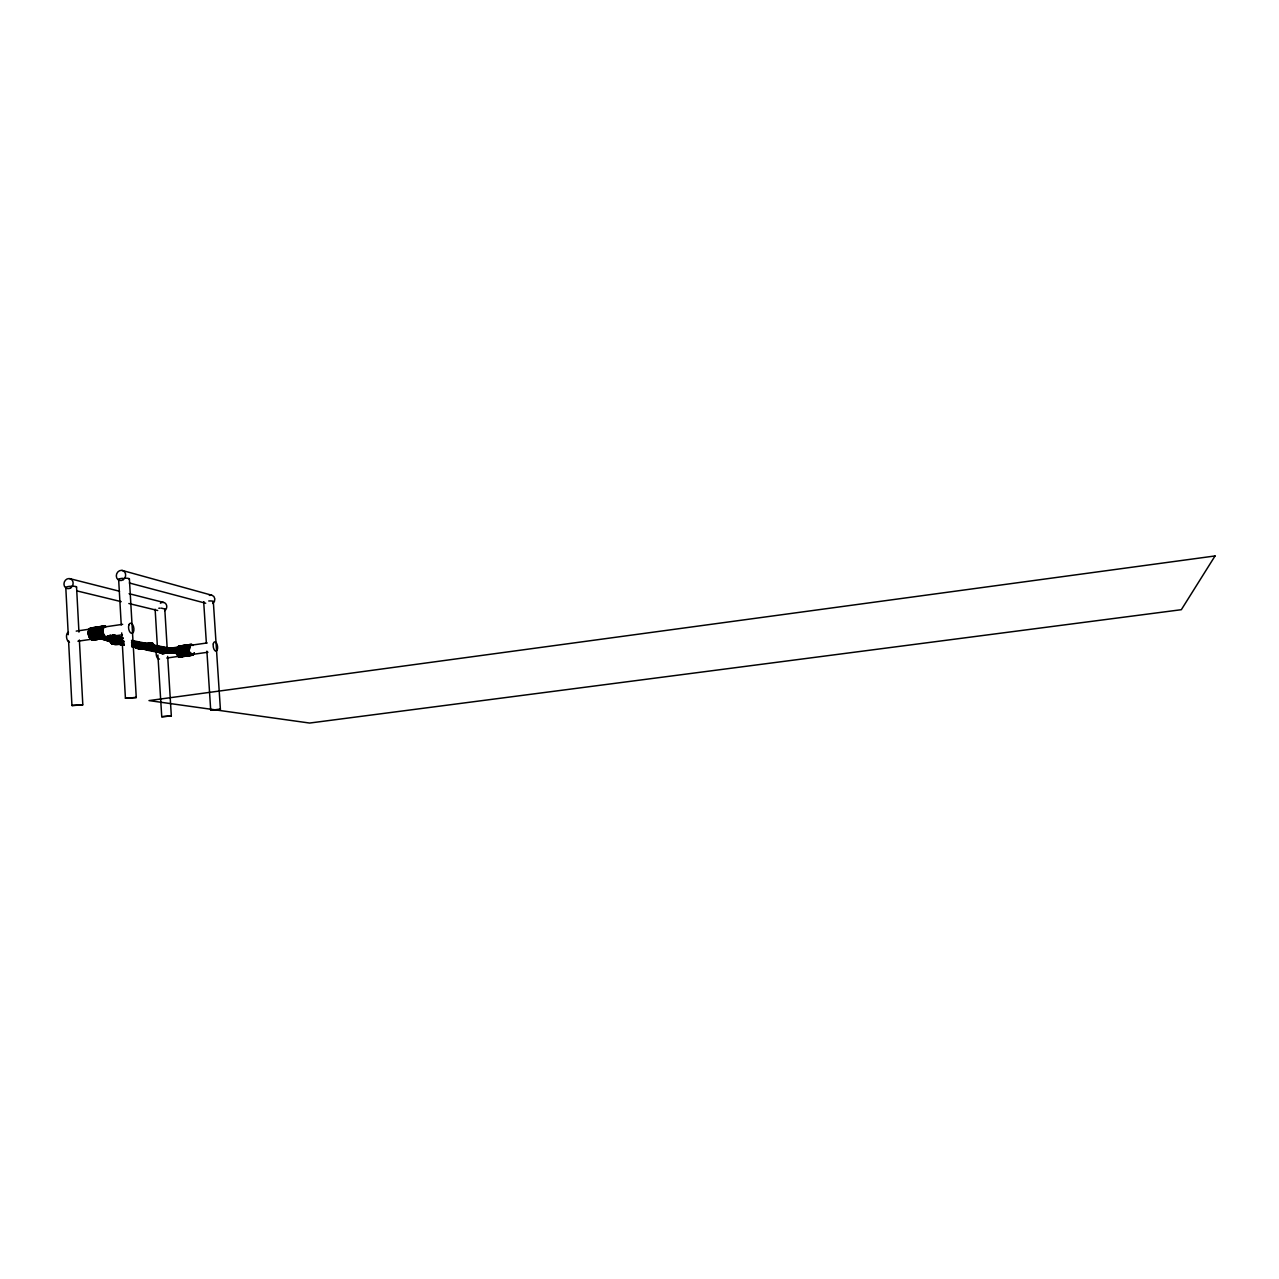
<?xml version="1.0" encoding="UTF-8"?>
<svg xmlns="http://www.w3.org/2000/svg" width="1279" height="1279" viewBox="0 0 1279 1279"><rect width="100%" height="100%" fill="white"/><g stroke="black" fill="none" stroke-linecap="round" stroke-linejoin="round"><path stroke-width="1.5" d="M143.568 645.016L143.296 647.654L143.808 646.119L147.9 647.158L131.705 643.881M131.561 642.01L151.13 646.375L151.546 644.84L150.954 646.566L145.886 645.847M119.139 642.809L119.81 643.465M151.785 643.273L154.199 645.543L172.921 649.412L174.248 651.075L151.865 646.742L150.107 647.478M142.896 644.744L141.777 646.503L143.408 647.478L143.84 645.959L142.289 647.27L143.232 647.67L139.763 647.941M171.61 650.02L171.482 651.571L171.61 650.02L157.941 648.037L172.265 651.459L172.345 648.277L168.141 648.597M170.699 648.021C175.351 646.902 172.729 654.081 169.867 650.419L170.427 652.146M161.778 652.226L166.702 651.379L165.407 650.371L166.718 652.082L167.117 650.595L165.71 651.858L166.606 652.258L168.109 650.531L167.085 653.073L165.822 652.626M172.345 648.277L172.265 651.459L172.937 649.892M174.232 651.123L172.153 650.979L172.313 647.782L174.344 648.069L175.079 651.938L176.358 650.212L175.367 651.427L176.39 650.419L189.34 651.315L179.188 651.778M170.555 648.805L172.569 647.973L170.81 648.997M141.282 646.534L141.713 648.661L151.21 649.54L163.936 652.642L164.08 651.091L163.936 652.642L165.279 651.027L166.702 651.379L159.635 652.578L158.516 651.459L160.93 653.121L161.937 651.491L162.497 652.898L162.609 651.299M147.565 644.296L149.435 643.529M169.18 650.515L170.699 651.459L170.922 650.116M171.338 650.164L171.066 651.682L168.045 650.835L169.899 651.571L170.139 650.228M169.196 651.954L167.229 651.682L166.606 650.26M170.89 651.475L169.116 652.786L166.046 650.387L167.165 651.507L167.805 650.627M169.899 650.26L168.892 652.706L170.155 651.571M168.157 650.899L170.027 651.842L170.539 650.276M162.369 651.331L162.753 652.866L164.192 651.219M151.434 649.268L163.36 651.347L162.753 652.866L158.916 652.178L162.369 652.642L160.594 651.73M163.392 651.187L161.969 653.697L164.224 652.418M160.435 652.642L159.891 651.762M160.131 652.498L158.516 651.459L161.666 653.025M151.561 644.856L151.098 645.767L145.39 645.879L145.198 647.446L142.672 645.575M147.469 646.838L147.725 645.447M120.834 642.682L121.249 641.019C123.535 645.192 111.321 645.367 115.446 643.849L123.631 645.048M121.697 642.554L122.129 640.891L123.136 642.506L122.624 640.747L123.216 642.33M121.969 642.522L122.272 640.923M122.784 642.394L123.088 640.795M113.559 643.721L113.991 642.058L113.591 643.881L113.096 642.106M114.439 643.593L114.614 641.978M117.94 643.097L117.636 641.578M112.44 642.234L112.712 643.833L113.096 642.234M112.744 642.25L111.976 643.897L110.346 641.642L117.284 640.635L118.739 642.586L109.85 638.269M113.735 642.09L113 643.689M142.449 647.078L141.681 645.08M131.513 642.841L149.195 646.295C155.031 642.985 133 643.065 131.785 641.323M165.806 651.698L165.407 650.371M170.986 649.172C177.989 647.957 170.475 647.606 174.232 650.419C170.778 648.149 159.907 647.446 154.231 645.703L152.745 644.216M118.02 641.035L119.523 643.001L117.62 640.587L122.704 640.331M190.299 644.44L187.949 645.927C186.334 652.066 188.013 650.643 189.02 645.767L190.139 646.087L189.276 650.164L182.753 651.091L184.656 646.391L183.776 650.26M188.109 649.428L189.74 645.671M182.721 650.659L183.936 646.487M184.016 650.228L184.895 646.359A5.564 2.654 81.8 0 0 183.489 645.399L181.394 647.078M184.592 650.148L185.487 646.279A4.668 2.222 81.8 0 0 184.895 646.119M179.444 650.851L184.831 650.116L186.494 646.135L186.286 649.908L187.198 646.263L189.484 644.552A5.58 2.638 81.8 0 1 190.891 645.447M123.807 642.378L112.184 644.04L110.346 641.642M180.211 650.547L181.122 646.886A5.564 2.67 81.8 0 0 179.636 645.959L176.822 647.989L177.845 647.35M180.227 650.771L181.954 646.774L181.058 650.643M181.298 650.611L182.977 646.63L182.401 650.707M180.915 650.371L182.002 650.212L182.913 646.63M182.257 650.419L183.169 646.774M182.242 651.123L183.345 647.478L186.206 645.016A5.564 2.638 81.8 0 1 187.613 645.911M178.373 646.614L179.396 645.991A5.564 2.67 81.8 0 1 180.131 646.247M186.206 645.016L185.167 645.639A5.1 2.414 81.8 0 1 185.823 645.879M173.352 651.315L173.432 648.133M162.993 652.274L163.84 652.434L161.634 651.587L164.975 652.498L165.391 650.963L174.232 650.308L169.308 651.155M151.865 649.38L151.146 649.013L164.016 652.13L165.806 652.37L166.238 650.835L167.645 651.603M166.718 652.082L167.133 650.611L174.232 650.308M173.177 648.165L173.097 651.347L172.921 649.412L174.408 648.629L173.48 647.686L174.392 648.549L172.921 649.268L161.346 649.284M108.028 637.582L119.267 641.994M112.584 635.615L117.364 637.885M110.074 634.928L122.736 638.972M134.119 643.785C139.155 641.946 143.903 643.401 149.771 644.696L149.163 643.833L150.267 642.921L151.29 643.913L149.707 644.568L149.483 645.463L151.098 645.655L150.171 645.975M153.512 648.277L153.256 649.124L170.027 651.842M152.92 644.92L172.633 648.677C175.079 646.311 170.587 649.077 173.544 649.844L168.332 650.164L172.969 649.38C175.847 646.806 153.384 649.045 150.362 646.95L148.716 647.046L169.835 651.299L168.396 650.627M193.976 653.921L194.312 652.818M150.522 645.16L152.009 647.43L153.864 646.646L152.537 643.161M186.446 656.159L184.4 655.679L182.401 652.594C178.564 648.005 188.988 661.819 182.178 652.786L176.006 653.201L178.389 656.687L180.531 656.655M182.481 651.091L186.734 650.739M188.7 650.643L191.115 654.864L188.668 650.228L176.454 649.684M176.454 652.162L177.509 651.539M179.875 651.714L180.627 653.009M138.244 648.437L134.95 646.678L143.376 646.758L140.019 647.334M89.754 636.079A6.123 3.229 81 0 1 89.594 630.067A6.123 3.229 81 0 1 92.408 627.909L91.241 628.597A5.596 2.958 81 0 0 89.13 629.572M98.643 627.509L99.81 626.822M118.563 643.097L117.284 640.635M100.913 638.861L94.598 639.052L92.616 635.583A5.883 3.086 81 0 1 92.44 629.812A5.883 3.086 81 0 1 95.142 627.749L94.406 627.861A5.883 3.086 81 0 0 91.704 629.923A5.883 3.086 81 0 0 91.864 635.695L93.031 638.333M176.374 650.483L175.255 651.762L174.376 649.876M174.631 649.7L174.088 651.203L159.939 648.293M171.482 651.571L172.025 650.068M172.505 651.427L173.049 649.924M168.956 651.906L167.197 650.739L165.806 652.37L166.35 650.867L171.066 651.714L169.052 651.411M163.936 652.642L164.495 651.139M165.359 650.34L164.975 652.498L165.519 650.979M166.526 652.082L169.244 651.603L168.204 652.898L168.204 651.986M144.767 646.135L143.456 648.421L142.337 646.375L141.617 647.893L133 645.943M172.441 648.549L170.571 649.029L173.832 648.469L173.033 649.316L154.247 645.655C152.169 649.172 146.685 648.581 143.856 646.87L142.96 646.327L142.481 647.766L138.883 647.094M151.881 646.966L149.339 647.11L153.976 646.503L160.914 647.973L154.183 645.831L145.726 646.982L147.74 648.037M177.381 651.922L188.429 651.139M172.681 649.924C172.713 652.594 169.819 650.02 173.257 651.107L172.121 650.755L173.304 650.739M151.13 646.375L151.673 644.968M163.104 651.379L165.471 652.21L165.982 650.883L160.562 651.059M165.806 652.37L166.238 650.835L166.83 652.642M143.408 647.478L143.967 646.071L144.303 647.829L141.617 648.197L141.154 646.503M145.63 647.43L145.278 648.277L146.27 647.59M142.129 647.606L142.017 645.703L138.947 645.192M171.562 648.389L169.1 649.252L170.011 648.341L171.914 649.396M148.46 647.462C155.766 648.997 178.452 651.363 162.193 653.777L163.248 652.546M169.18 648.885L168.972 648.261M143.84 643.976L150.139 642.905L151.274 643.833L149.771 644.696L131.833 641.115L137.301 642.362L132.281 643.081M146.477 644.216L148.38 643.689L146.765 643.625M166.558 650.276L166.686 651.491L165.359 650.483M143.84 645.959L143.376 646.87L138.468 645.112M193.513 654.736L194.136 653.521M194.152 653.761L192.905 655.216M190.283 655.184L190.747 654.368M190.955 655.088L191.338 654.113M191.722 654.992L192.346 653.969M191.962 654.944L192.442 654.129M182.833 652.226C186.238 652.066 190.459 651.139 192.537 654.816L193.177 653.857M192.777 654.832L193.976 653.201M190.667 654.208L188.668 655.823M183.441 655.759L185.647 655.088M182.369 655.551L181.282 656.862L178.389 656.687M178.932 653.025L180.931 656.111L182.865 655.312M182.465 656.287L183.105 655.264M183.473 656.143L183.872 655.168M184.64 655.232L184.768 656.063M180.931 656.511L181.41 655.679M174.456 652.945L173.608 653.041L178.964 652.482L181.618 656.239L182.034 655.424M181.65 656.399L182.273 655.392M122.88 645.383L117.044 643.385L121.105 642.713M168.109 649.988L173.784 648.357M184.943 655.967L186.19 656.015M175.191 651.858L176.326 650.531M175.367 651.011L176.31 649.764M107.468 635.839L105.454 638.381L106.653 638.301M108.091 635.743L106.077 638.285L103.199 637.502L101.153 634.352A5.883 3.054 81 0 1 100.977 628.581A6.139 3.197 81 0 1 103.631 626.262L104.27 626.182M102.944 637.534L102.096 637.661L106.349 638.253L108.347 635.711M166.126 651.011L167.341 653.041L169.244 651.603L167.565 652.546C166.334 647.893 168.204 655.072 169.436 651.187M175.367 651.427L176.358 650.212M175.015 651.155L168.54 652.402L169.42 651.203M174.312 648.373L175.207 648.325L168.94 649.077M171.114 651.203L169.659 652.082M171.706 651.123L170.683 652.338L171.946 651.091M165.822 651.954L165.471 653.089M168.316 652.738L169.34 651.523L168.54 652.402M174.04 649.892L175.015 651.954C181.89 646.63 191.866 653.873 174.344 650.883M82.655 704.953L71.944 705.512L82.815 704.777L79.362 639.98M169.244 651.666L168.252 652.85L169.116 651.714M171.434 650.26L172.409 652.322L173.448 651.107M175.015 651.954L176.214 650.643L174.472 650.963M169.404 652.13L171.146 651.427M171.978 651.315L170.091 652.658M170.171 652.178L172.761 651.203M167.341 653.041L168.812 651.459M162.785 651.491L164 653.521L165.838 652.178L179.668 652.194M166.51 653.153L167.549 651.938L175.623 652.274M164.815 652.338L163.76 653.553L162.481 653.105M172.969 649.38L168.268 648.853M151.162 647.318L152.84 645.959M164.575 608.932L161.298 608.117M146.717 647.494L146.238 645.767L145.198 647.446L142.608 645.607L148.556 645.255C142.017 645.064 141.09 647.526 146.461 645.16M151.098 645.767L149.707 644.728L150.682 643.753L149.771 644.696L131.785 641.019M134.919 646.806C137.716 649.604 133.751 645.719 136.022 647.222L134.903 646.71L137.492 648.549M139.027 645.208L142.033 645.799L142.96 644.856L142.624 646.263L137.684 646.982L138.276 648.693L140.035 649.124M135.478 646.694L134.903 646.71M175.431 650.723L173.592 651.539M149.771 644.696L150.682 643.753L149.707 644.728L144.495 643.641M167.661 651.427L166.094 650.34L166.973 651.539C169.915 651.507 165.95 654.416 166.494 651.011M142.129 645.751L142.96 644.856M172.569 647.973L170.315 649.156M168.061 649.396L170.874 648.485L168.045 649.172M170.794 648.773L172.313 647.782L173.097 651.347L172.297 648.037L173.352 648.293M171.386 648.693L174.36 648.117M148.412 644.168L149.387 643.241M125.422 698.222L136.261 697.487L125.422 698.222L121.697 632.897M148.524 643.145L147.293 644.104L148.364 643.769M148.156 643.976L149.387 643.017M144.975 644.424L145.95 643.513M145.774 644.312L147.677 643.785M103.711 638.061C111.369 638.093 103.951 638.685 103.343 633.952A5.612 2.91 81 0 1 103.183 628.453A5.612 2.91 81 0 1 105.709 626.486L105.581 626.166A5.963 3.086 81 0 0 102.896 628.245A5.963 3.086 81 0 0 103.055 634.096L105.086 637.374M115.222 636.99L122.384 639.532M149.403 645.559L148.524 645.719M151.194 649.3L153.224 649.188L148.028 647.957M192.953 645.527A5.1 2.398 81.8 0 0 191.658 644.728L187.965 646.151L189.74 644.744M191.514 644.424L189.995 645.799L189.228 649.748L181.154 650.1M190.139 646.087L191.658 644.728M188.748 645.032A5.58 2.638 81.8 0 0 188.029 644.76L185.743 646.455M188.029 644.76L187.198 646.263M183.313 647.062L185.471 645.128A5.564 2.654 81.8 0 1 186.19 645.383L186.462 645.208M187.741 645.176A5.58 2.638 81.8 0 0 187.022 644.904L183.664 647.446L190.171 646.519M182.657 646.614A5.564 2.654 81.8 0 0 181.234 645.719L179.7 647.318L182.673 645.511A5.564 2.654 81.8 0 1 184.096 646.407M185.871 646.151A5.564 2.654 81.8 0 0 184.464 645.271L181.97 646.998L184.847 645.687A5.1 2.414 81.8 0 1 186.142 646.503M176.902 647.654L178.676 646.087A5.564 2.67 81.8 0 1 179.396 646.359L179.668 646.167M181.65 646.758A5.564 2.654 81.8 0 0 180.227 645.863L178.117 647.542M181.234 645.719L178.932 647.43M171.722 648.085L170.571 649.029L172.825 648.789M191.131 655.472L192.474 654.672M191.946 655.36L193.705 654.256M169.899 651.443L168.876 652.658M187.837 655.935L188.684 655.408M189.676 655.679L190.875 654.896M190.347 655.583L191.658 654.784M152.137 646.694L151.53 645.016L150.954 646.566L134.855 643.113L148.94 646.327L132.313 643.801L137.7 644.568L133.735 644.088M185.135 656.319L186.75 655.775M185.983 655.791L183.792 655.983M186.095 656.175L187.437 655.44M187.118 656.031L188.205 655.679M149.883 646.391L132.456 643.465L145.902 646.087M181.858 656.782L183.217 656.063L180.195 651.666M182.098 656.735L184.24 655.855M182.881 656.639L184.08 655.855M184.32 656.431L185.919 655.631L183.936 652.546M147.309 644.328L148.524 643.369M161.746 716.736L171.322 715.92L161.746 716.736L157.893 654.96M159.763 651.858L161.266 652.53L139.507 647.925L147.005 650.132L149.515 649.716M164.495 651.251L166.254 653.201L165.279 651.139L150.298 649.124L151.737 649.62M160.115 648.469L154.104 648.197L169.196 650.739M158.836 648.453L158.052 648.565L172.409 650.947M152.473 645.048L153.272 646.455L161.154 647.19M210.699 710.069L220.404 709.381L210.699 710.069L206.894 651.155M114.854 642.985L113.367 643.241L115.43 644.328M151.769 647.238L152.713 646.614M148.604 647.686L149.547 647.062M144.063 648.325L145.278 647.67M140.658 648.821L141.857 648.165M142.401 648.565L144.175 647.829L152.825 649.476M139.795 648.933L140.754 648.325M140.05 648.901L141.01 648.293L140.13 648.437M152.761 647.318L153.736 646.71M164.208 651.459L165.599 651.906L146.046 647.798L139.043 649.268L138.548 648.005M147.709 647.558L146.733 648.181L145.726 646.982M144.063 648.565L146.046 647.798M139.795 649.172L141.617 648.437M118.675 643.625L123.328 642.969M119.555 643.497C122.992 643.257 115.877 638.109 120.274 642.65M116.069 644.008L117.332 643.337L116.037 641.53L104.91 638.301M117.14 643.849L124.175 643.865M122.049 643.209L123.056 642.586M102.224 638.94L101.185 638.908L111.769 641.946L114.231 644.424L115.19 643.705M118.675 643.865L119.714 643.241L117.86 643.976M121.681 642.937L118.132 643.225M115.174 644.36L118.164 643.465L123.583 644.584M118.164 643.465L115.494 643.609L114.998 641.834L114.694 643.561L114.263 641.994M153.112 649.252L152.297 649.38M149.243 644.04L150.938 643.401M150.298 643.897L152.809 643.305L153.928 644.952L150.203 643.689M149.883 643.545L148.444 643.945L149.947 643.721M123.503 642.298L121.473 640.539M112.792 643.833C111.817 640.763 93.447 637.677 104.35 638.541M115.414 643.225L113.032 643.929L110.713 642.218L112.12 644.024L110.633 642.122L112.008 643.033M174.615 648.485L186.398 649.828L176.39 649.252L174.951 648.181L169.148 649.108L169.212 648.229M171.786 648.949L173.992 648.549M180.179 650.244L182.721 649.876M175.415 649.045L173.384 648.405M180.067 649.588L186.19 649.46L173.96 648.325L168.284 649.124M193.113 655.024L178.612 656.463M175.99 652.786L177.989 655.855L179.779 656.175M179.396 656.974L185.327 656.063M185.727 655.775L186.67 655.615M144.367 646.806L147.725 646.231M167.101 650.771L165.982 650.276M105.502 626.071L104.526 626.134A6.139 3.182 81 0 0 101.76 628.293A6.139 3.182 81 0 0 101.92 634.304M99.81 627.078L100.066 627.03A5.883 3.07 81 0 0 97.396 629.092A5.883 3.07 81 0 0 97.556 634.864L98.723 637.518M104.27 626.422L104.542 626.374A5.883 3.054 81 0 0 101.872 628.437A5.883 3.054 81 0 0 102.048 634.224L104.047 637.47M76.228 631.107L89.77 629.124M93.639 628.565L97.508 627.989M101.377 627.429L122.656 624.328M102.192 627.461L105.725 626.934A5.148 2.67 81 0 0 103.407 628.74A5.148 2.67 81 0 0 103.551 633.776L105.294 636.622L107.436 637.102M109.45 636.35L113.112 637.358L112.28 637.486M111.433 636.063L115.046 637.086L110.554 636.191M107.02 636.942L110.458 637.741L106.749 636.974M108.747 636.702L107.9 636.814L120.754 640.651L123.312 643.193M109.466 636.59L110.314 636.462M77.923 641.211L93.399 638.972M99.202 638.125L122.416 634.768M101.009 638.141L104.494 637.629M93.751 639.66L91.896 639.228M97.316 639.132L101.808 638.733M98.211 639.004L99.714 639.196M101.776 638.493L98.995 636.079M104.718 638.061L102.88 637.629M90.761 639.148L96.213 639.708L95.365 639.836M93.767 639.9L95.493 639.644M96.181 639.468L97.076 639.42M97.332 639.388L100.386 638.125M101.169 638.829L102.912 638.573L100.529 637.07M103.599 638.397L104.478 638.349M104.75 638.317L106.429 638.061M92.488 639.964L94.214 639.996M96.932 639.612L97.78 639.484M101.617 638.924L100.417 638.589M105.182 638.413L104.191 638.413L113.479 641.69L114.982 643.641L117.828 642.889M109.818 637.597L119.938 640.763L121.137 642.522M112.264 637.246L122.448 640.603L121.633 640.715M103.103 638.813L97.812 638.125M103.375 638.765L104.207 638.653L101.377 637.757M104.926 638.541L105.757 638.429L101.361 637.518M107.692 638.141L103.823 637.406M109.562 637.869C104.654 638.093 120.13 639.244 120.29 642.889L123.408 642.074L122.96 640.763L123.392 642.474M110.713 637.709L111.545 637.582M110.282 636.223L113.991 637.23M113.799 640.699L117.268 640.203L118.691 642.122L111.769 643.129L110.506 641.371M113.975 640.859L117.444 640.363M115.27 641.195L116.757 643.145M121.409 642.474L119.81 640.747M111.769 641.946L114.151 643.769M113.623 641.866L101.041 638.589M116.533 643.433L115.158 641.642L114.119 641.962L116.053 644.232M115.893 641.339L116.933 641.195M118.947 641.099L118.1 641.227L119.778 642.713M119.203 641.067L121.473 642.745L121.745 640.875M114.742 641.994L114.167 644.344M120.77 641.834L124.239 641.323M122.8 644.456L122.752 645.383M135.174 643.385L133.991 643.241L134.743 643.625M136.038 643.273L136.613 643.593M132.584 643.992L133.4 643.881L132.456 643.465M135.19 643.625L148.268 645.751M146.509 644.024L151.53 643.305M135.51 647.286L140.21 648.261M137.349 647.078L140.642 649.045L142.672 648.277M143.232 646.183L145.694 647.286L132.329 644.04L137.524 644.904M145.071 645.975L147.053 647.174L145.087 646.199M139.107 648.309L135.254 647.43L137.988 648.389L136.245 647.238M131.641 646.806L139.347 648.277M140.162 648.165L132.313 646.327M143.552 647.941L142.816 646.263L142.481 647.766L133.112 645.639M144.655 646.934L142.992 646.391M144.223 646.327L146.813 647.222L146.366 645.799M136.917 647.813L137.796 647.925M138.02 647.654L138.708 648.085M132.76 646.023L142.976 648.341M139.667 646.742L141.617 647.893L142.081 646.327L141.377 647.925L141.953 646.391L143.2 648.677L145.039 647.941M131.561 645.048L142.385 647.558L142.928 646.199L142.177 647.494M144.623 646.71L145.518 646.822M146.541 646.439L148.284 646.95L146.605 645.991M147.389 645.639L149.851 646.503M148.908 646.087L150.203 646.678L150.778 645.128L151.258 646.838M138.052 647.877L138.851 647.766M145.774 646.774L146.573 646.662M146.589 645.751L148.092 646.455M142.768 647.893L143.456 648.645M143.744 645.128L144.591 647.67C147.021 649.556 141.393 646.582 144.303 648.517M148.38 647.046L151.689 646.566M147.836 647.334L149.403 647.798M144.175 648.069L140.93 648.309M149.563 647.302L150.362 647.19L146.973 647.462L146.493 645.735M152.121 646.934L150.139 646.998M146.525 649.396L156.198 649.78M148.044 649.748L146.909 649.604L147.629 649.972M148.476 649.86L147.756 649.492L149.435 649.956M155.255 648.885L154.535 648.517L156.821 648.901M172.153 650.979L155.398 648.405L156.102 648.773M157.157 648.629L156.438 648.261L158.564 648.661M159.507 648.293L158.788 647.925L159.923 648.069M156.55 648.773L157.349 648.661L156.438 648.261M159.092 648.421L158.788 647.925M167.949 648.517L177.749 647.126M181.65 646.566L187.549 645.735M191.466 645.176L207.15 642.953M187.949 645.927L187.038 649.572M189.036 645.991L191.274 644.296A5.58 2.622 81.8 0 1 192.681 645.192M173.656 648.677L174.44 649.268M176.854 648.405L183.345 647.478M175.239 648.933L176.246 648.965M148.796 649.348L149.707 649.748L139.507 647.925L163.536 652.754M162.337 651.714L163.776 652.162M166.238 651.043L167.325 651.011M169.883 650.643L171.322 651.091M160.642 652.37L161.905 652.977L162.177 651.459L162.657 653.233M162.257 652.146L164.639 652.322M163.744 651.938L165.71 652.178L163.952 651.267L164.783 653.409M169.803 651.075L170.699 651.459M162.305 652.37L160.866 651.922M167.965 651.571L167.165 651.682M182.769 650.1L183.744 650.036M166.254 652.977L167.533 651.714L178.932 651.81M174.024 651.874L174.887 649.94M172.409 652.322L177.285 651.666M183.185 650.739L187.389 650.244M172.313 652.53L176.294 652.69M172.889 652.45L176.982 652.594M175.335 652.114L178.58 651.65M180.003 651.443L185.679 651.363M172.073 652.786L167.037 652.386M172.905 652.658L166.302 652.482M180.003 651.666L173.816 651.347M174.456 652.738L181.218 652.929M176.966 652.37L185.791 651.523M175.287 652.834L171.114 652.754M182.13 651.874L175.351 652.53M177.989 655.855L186.015 655.312M184.8 654.896L192.505 654.4M178.612 656.047L181.858 655.599M188.668 654.64L191.914 654.177M166.766 658.03L207.965 652.226M179.092 656.367L180.771 656.623M180.931 656.111L178.948 652.274M182.385 655.903L180.627 652.786M185.919 655.408L183.505 651.619M186.974 655.264L187.565 655.456M190.443 655.583L186.99 655.487L184.336 651.507M188.349 655.344L190.043 655.328M190.027 655.056L187.214 651.858M191.003 654.912L188.029 651.746M182.21 656.415L184.464 656.431M183.233 656.287L182.385 656.127M185.423 655.503L187.405 656.015M189.804 655.36L187.757 655.152L189.02 655.248M190.859 655.2L191.322 654.4M158.788 608.244L160.051 608.164M145.582 645.991L149.259 645.767M137.86 647.094L143.376 646.758L132.376 645.176M160.786 651.235L165.982 650.915M138.212 648.693L139.043 649.268M168.252 650.116L173.544 649.844M140.098 646.918L143.376 646.758M169.42 650.547L172.633 650.387M175.942 652.05L173.512 651.698L172.585 648.245M179.156 650.387L184.831 650.116M186.446 650.276L189.276 650.164M183.441 649.78L188.892 649.316M182.481 651.986L183.201 652.642M143.84 647.046L132.233 644.44M147.005 650.132L159.731 652.674M175.655 652.945L176.374 653.617M161.57 650.371L153.768 650.371M134.055 645.703L140.035 645.703M91.688 639.868L93.511 639.932M93.607 639.532L98.227 639.26M92.727 639.66L94.662 639.772L92.408 637.038M98.963 638.477L105.374 638.221M102.064 638.701L98.099 636.207M171.53 652.066L166.782 651.81L170.954 652.05M179.412 649.908L183.441 650.004M174.328 650.659L183.313 650.963M167.453 648.933L172.953 649.284L161.122 647.318M134.327 645.192L140.098 645.575M92.983 639.196L90.809 638.717M106.317 637.997L106.061 638.045M157.269 650.979L153.608 650.419M133.048 644.184L141.969 645.687M159.411 649.061L162.945 649.636M133.815 644.008L137.54 644.632M131.705 646.167L138.18 647.19M161.65 651.81L147.804 649.78L160.019 652.05M153.464 648.405L168.412 650.851M131.673 645.607L140.546 646.854M132.009 644.264L143.983 646.359M163.696 650.148L152.425 647.909M170.523 651.203L171.386 651.363M147.277 646.566L148.188 646.742M133.08 646.774L136.517 647.43M120.386 644.008L124.031 644.568M156.614 650.947L152.809 650.212L156.614 651.075A4.652 2.286 81.8 0 0 156.709 656.623A4.652 2.286 81.8 0 0 159.507 659.021M153.384 650.451L156.773 651.123M152.153 647.75L155.926 648.501M159.699 649.236L163.472 649.972M132.984 644.024L136.597 644.728M131.481 640.395L149.419 643.976L151.242 643.401M120.418 643.913L124.079 644.664M120.722 643.961L124.255 644.68M116.213 643.737L124.319 645.112M139.763 648.517L148.668 649.892L147.756 649.492M137.317 644.664L133.384 643.641M118.883 643.353L123.711 644.376M166.973 651.539L167.421 650.691L168.157 651.938M118.595 643.817L122.336 644.632M131.817 641.227L149.755 644.6L150.378 643.049L151.274 643.833M123.184 642.697L121.297 642.65L120.834 641.035M76.996 590.914L121.185 601.642M128.859 603.512L157.685 610.499M69.706 578.62L119.523 591.25M129.099 593.68L163.584 602.425M129.371 582.984L205.711 603.24M122.145 570.418L211.579 595.167M150.81 647.861L154.471 648.949M178.149 656.559L178.98 656.878M184.512 655.36L185.791 655.919M133.512 642.058L137.061 643.177M112.552 635.167L120.178 637.677L112.792 635.183M105.885 639.74L102.64 638.669L110.058 641.099M108.475 638.669L116.149 641.067L117.636 643.017M105.741 638.189L116.149 641.307L117.38 643.065M110.442 637.502L119.922 640.523M135.958 648.069L137.173 648.421M115.813 637.597L121.601 639.404M113.367 637.326L122.56 640.379M113.207 638.685L116.133 639.66M112.856 638.733L115.797 639.724M143.632 646.902L144.927 647.366L144.847 645.879M114.407 635.023L122.768 637.853M180.515 656.447L182.194 656.751M181.538 656.303L182.849 656.431M110.25 638.205L117.764 640.907M186.51 655.599L188.221 655.903M190.619 655.024L191.498 655.216M189.788 655.136L191.514 655.44M192.234 655.344L190.027 654.832L187.629 651.043M115.686 639.452L110.41 637.661L115.35 639.5M153.64 649.396L157.189 650.707M148.268 643.401L149.355 643.705M145.694 643.769L146.797 644.072M138.819 647.542L140.466 647.829M144.095 643.769L145.007 644.168M140.338 647.318L141.521 647.686M145.71 643.545L146.861 643.897M144.847 643.673L146.014 644.024M148.06 646.215L149.083 646.822M142.736 645.671L143.744 646.119L143.136 645.543M133.991 643.241L134.935 643.657M146.909 649.604L147.82 650.02M155.398 648.405L156.294 648.805M154.535 648.517L155.446 648.933M91.944 640.012L89.354 637.518M92.775 639.1L93.879 639.74M92.727 639.9L89.226 636.35M98.243 639.1L95.829 637.741M97.46 639.212L95.717 638.669L93.719 635.423A5.883 3.086 81 0 1 95.413 627.541M95.429 638.94L96.564 639.34M100.401 638.797L98.467 637.55M98.483 638.892L95.621 635.167A5.947 3.118 81 0 1 95.461 629.332A5.947 3.118 81 0 1 98.163 627.254L97.124 627.222A6.139 3.213 81 0 0 94.326 629.364A6.139 3.213 81 0 0 94.486 635.391L95.765 637.933M105.917 637.805L102.72 634.192A6.139 3.182 81 0 1 102.544 628.165A6.139 3.182 81 0 1 105.326 626.023M103.775 637.502L104.878 638.141M117.988 641.179L119.395 642.985L117.62 640.587M150.938 649.732L149.691 649.524L164.607 652.05M171.658 648.661L172.697 649.284M172.345 648.549L173.384 649.188M115.318 643.465L116.309 644.2M118.819 642.953L119.81 643.705M119.555 643.737L116.293 641.482M139.955 648.293L140.898 649.013M145.566 647.558L146.493 648.037M150.219 646.822L151.162 647.542M162.929 653.665L161.937 651.603M171.722 652.418L170.746 650.356L171.53 650.835M170.922 652.306L170.075 650.499M173.193 652.21L172.217 650.148M166.046 650.387L167.165 651.507M140.53 646.614L141.441 647.158M148.252 645.511L150.203 646.678L150.634 645.096L150.091 646.455L147.645 645.607M171.498 650.196L172.377 650.707M117.62 640.155L119.027 642.074M117.316 641.163L118.739 642.586M91.097 638.429L92.12 639.42M90.01 638.381L91.081 639.564M91.992 638.301L93.015 639.292M91.369 638.397L92.759 639.324M177.253 652.514L178.165 653.361M177.269 652.722L179.923 656.479M176.438 652.626L177.349 653.473M176.454 652.85L179.108 656.591M98.259 638.365L96.117 634.864A5.132 2.686 81 0 1 95.973 629.828M97.38 638.653L95.285 635.279M95.573 637.789L96.596 638.765M94.678 637.917L95.701 638.892M178.277 652.37L180.947 656.335L179.348 656.559L177.094 653.281M101.281 638.093L99.842 635.967M99.426 637.23L100.433 638.205M98.531 637.358L99.538 638.333M97.188 637.006L98.483 638.493M183.265 651.65L184.176 652.514M180.787 652.002L181.458 652.898M104.015 637.693L102.32 635.599M102.112 636.83L103.119 637.821M102.016 637.981L99.922 634.592A6.139 3.197 81 0 1 99.746 628.581A6.139 3.197 81 0 1 102.528 626.438L103.375 626.31A6.139 3.197 81 0 0 100.593 628.453A6.139 3.197 81 0 0 100.769 634.48L101.329 635.871M185.791 651.299L186.446 652.194M185.103 651.395L185.775 652.29M184.096 651.539L184.991 652.402M187.389 651.075L188.285 651.922M186.798 651.155L188.045 651.97M186.558 651.187L187.469 652.05M115.158 641.642L116.501 643.177M114.199 641.594L115.702 643.545M119.666 640.795L121.265 642.186M111.912 642.122L113.287 643.897M115.43 641.61L116.789 643.385M115.67 643.305L113.463 641.45L114.95 643.401M114.135 643.529L112.376 641.61L113.863 643.561M122.944 642.25L120.754 640.411L122.224 642.362M119.187 640.827L120.53 642.602M110.506 641.818L111.817 643.577M153.128 643.913L154.199 645.543M180.387 652.818L182.641 656.095M177.909 653.169L180.179 656.447M177.333 653.249L179.348 656.335M183.92 652.322L186.75 655.567L184.736 652.21M182.817 651.81L185.199 655.727M181.442 652.674L183.457 655.983M187.23 652.082L189.212 655.168M186.43 651.97L188.445 655.28M185.759 652.066L187.757 655.376M89.354 637.342L90.249 638.733M93.335 635.551L94.886 638.061M93.895 636.958L94.614 638.109M93.767 638.221L92.488 635.679A6.139 3.213 81 0 1 92.328 629.668A6.139 3.213 81 0 1 95.126 627.509M91.576 637.166L92.2 638.461M91.305 637.198L91.928 638.493M90.409 637.326L91.305 638.589M91.049 638.621L89.866 635.983A5.883 3.102 81 0 1 89.722 630.211A5.883 3.102 81 0 1 92.408 628.149L92.664 628.117A5.883 3.102 81 0 0 89.978 630.179A6.123 3.229 81 0 0 90.026 636.031M97.54 636.958L96.469 634.816A5.132 2.686 81 0 1 96.325 629.78M96.596 636.031L97.668 637.661M94.886 636.67L95.509 637.981M102.944 636.894L101.665 634.352L103.199 636.862M101.425 635.727L102.304 636.99M101.201 637.15L100.034 634.512A5.883 3.07 81 0 1 99.874 628.74A5.883 3.07 81 0 1 102.544 626.678L101.808 626.774A5.883 3.07 81 0 0 99.138 628.836A5.883 3.07 81 0 0 99.298 634.624L99.746 636.111M98.739 636.127L99.618 637.374M99.362 637.422L98.195 634.784A5.883 3.07 81 0 1 98.035 628.996A6.139 3.197 81 0 1 100.961 626.662L101.792 626.534A6.139 3.197 81 0 0 99.011 628.692A6.139 3.197 81 0 0 99.186 634.704M144.127 646.055L144.879 647.318M91.48 637.31L90.761 635.855A6.123 3.229 81 0 1 90.489 629.923A6.123 3.229 81 0 1 93.287 627.781L92.664 627.877A6.123 3.229 81 0 0 89.85 630.019A5.883 3.102 81 0 0 90.138 635.951L90.585 637.438M91.225 637.342L90.649 635.951A5.883 3.086 81 0 1 90.601 630.083A5.883 3.086 81 0 1 93.303 628.021L93.559 627.989A5.883 3.086 81 0 0 90.873 630.051A5.883 3.086 81 0 0 91.033 635.823A6.139 3.229 81 0 1 90.745 629.892A6.139 3.229 81 0 1 93.559 627.749L94.39 627.621A6.139 3.213 81 0 0 91.592 629.764A6.139 3.213 81 0 0 91.752 635.791M89.53 637.582L88.827 636.063A6.123 3.229 81 0 1 88.811 630.179A6.123 3.229 81 0 1 91.624 628.021M98.915 636.223L98.451 634.736A5.883 3.07 81 0 1 98.291 628.964A5.883 3.07 81 0 1 100.961 626.902L100.705 626.934A5.883 3.07 81 0 0 98.035 628.996A6.139 3.197 81 0 0 98.339 634.832M97.3 634.912L97.748 636.398M96.964 636.51L96.261 634.976A5.612 2.926 81 0 1 97.859 627.461M95.062 636.782L94.342 635.343A5.883 3.086 81 0 1 96.037 627.445M94.166 636.91L93.447 635.471A6.139 3.213 81 0 1 93.431 629.508A6.139 3.213 81 0 1 96.229 627.349L96.852 627.254A6.139 3.213 81 0 0 94.054 629.412A6.139 3.213 81 0 0 94.23 635.423M101.601 635.839L100.881 634.384A5.883 3.07 81 0 1 100.721 628.613A5.883 3.07 81 0 1 103.375 626.55L103.647 626.518A5.883 3.054 81 0 0 100.977 628.581A6.139 3.197 81 0 0 101.025 634.432M122.017 640.827L122.512 642.602M114.742 641.882L115.238 643.641M112.952 642.17L113.415 643.785M145.486 645.879L145.966 647.606M143.2 646.247L143.616 647.766M142.209 646.343L142.688 648.069M137.636 647.03L138.052 648.165M151.865 645L152.313 646.566M165.646 651.123L166.062 652.594L165.535 651.107M164.623 651.267L165.039 652.738M163.025 651.459L163.488 653.121M173.304 650.004L173.768 651.666M172.473 650.116L172.921 651.778M170.874 650.387L171.274 651.858M171.482 647.909L172.265 651.459M213.321 601.562L220.404 709.381M203.697 602.057L206.383 643.289M164.767 608.708L167.197 648.421M167.677 656.351L171.322 715.92M155.127 609.22L157.413 646.998M129.387 578.923L136.261 697.487M118.643 579.435L121.249 624.967M76.548 586.949L78.946 632.114M68.251 634.688L65.789 587.477A5.388 0.959 -2.6 0 1 71.72 586.246A5.388 0.959 -2.6 0 1 76.404 587.205M68.554 640.587L71.944 705.512M160.403 603.176A4.636 4.157 -69.9 0 1 166.174 604.312A4.636 4.157 -69.9 0 1 164.719 610.691M209.372 595.374A4.668 4.205 -69.4 0 1 212.762 603.496M208.733 600.97A4.812 0.815 -3.5 0 1 213.097 601.785M203.809 602.265A4.812 0.815 -3.5 0 1 203.921 601.833M124.015 578.204A5.372 0.975 -2.8 0 1 129.195 579.195M119.363 579.883A5.372 0.975 -2.8 0 1 119.363 578.907M120.21 578.668A5.372 0.975 -2.8 0 1 122.624 578.3M69.466 642.298A5.116 2.766 81 0 1 66.54 637.134A5.116 2.766 81 0 1 68.49 632.242M189.724 644.52A5.58 2.638 81.8 0 1 191.131 645.415M186.446 644.984A5.58 2.638 81.8 0 1 187.166 645.255M190.539 644.408A5.58 2.638 81.8 0 1 191.946 645.287M187.262 644.872A5.58 2.638 81.8 0 1 187.981 645.128M185.263 645.319A5.404 2.574 81.8 0 1 185.951 645.575M185.215 646.071A4.668 2.222 81.8 0 1 185.807 646.295M191.706 645.144A4.668 2.206 81.8 0 1 192.298 645.367M188.716 644.664A5.58 2.638 81.8 0 1 190.123 645.559M181.906 645.623A5.564 2.654 81.8 0 1 183.329 646.519M180.467 645.831A5.564 2.654 81.8 0 1 181.89 646.726M182.913 645.479A5.564 2.654 81.8 0 1 184.336 646.375M183.728 645.367A5.564 2.654 81.8 0 1 185.151 646.263M184.704 645.399A5.404 2.574 81.8 0 1 186.079 646.263M96.389 628.916A5.132 2.686 81 0 1 96.948 628.277M94.598 635.295A5.883 3.086 81 0 1 96.309 627.413M88.683 630.563A5.596 2.958 81 0 0 88.827 636.063A5.947 3.134 81 0 1 88.635 630.323A5.947 3.134 81 0 1 91.369 628.245M95.909 635.023A5.612 2.926 81 0 1 95.749 629.524M96.197 628.533A5.612 2.926 81 0 1 96.804 627.845M89.05 635.887A5.132 2.702 81 0 1 88.906 630.851M89.322 629.939A5.132 2.702 81 0 1 89.882 629.316M96.389 635.119A6.139 3.213 81 0 1 96.229 629.092A6.139 3.213 81 0 1 99.011 626.95M97.444 634.96A6.139 3.197 81 0 1 97.284 628.932A6.139 3.197 81 0 1 100.066 626.79L100.689 626.694A6.139 3.197 81 0 0 97.907 628.852A6.139 3.197 81 0 0 98.083 634.864M96.229 635.087A5.947 3.118 81 0 1 96.053 629.252A5.947 3.118 81 0 1 98.771 627.158M96.74 628.868A5.132 2.686 81 0 1 97.284 628.229M149.131 643.049L150.219 643.577L149.131 643.049M1215.05 555.949L1181.332 609.699L309.614 723.051L148.988 700.588L1215.05 555.949M169.755 651.139L168.764 652.37L169.755 651.155M114.918 643.097L113.943 643.737L114.918 643.097M143.456 648.373L139.475 647.766L143.424 648.357M115.925 639.148L110.873 637.47L115.925 639.148M122.88 638.157L112.84 634.768L122.88 638.109M176.054 648.821L175.015 648.181L176.038 648.821M112.056 643.992L110.697 642.218L112.056 643.992M119.091 642.538L117.796 640.779L119.091 642.538M70.889 587.748A5.132 4.524 -69.5 0 0 70.825 579.019A5.132 4.524 -69.5 0 0 63.95 584.055A5.132 4.524 -69.5 0 0 70.889 587.748M123.376 579.611A5.164 4.588 -69 0 0 123.28 570.818A5.164 4.588 -69 0 0 116.309 575.902A5.164 4.588 -69 0 0 123.376 579.611M213.289 643.945A4.684 2.142 81.8 0 0 215.799 651.107A4.684 2.142 81.8 0 0 217.078 644.36A4.684 2.142 81.8 0 0 213.289 643.945M128.827 625.047A5.164 2.606 81.1 0 0 131.401 633.329A5.164 2.606 81.1 0 0 133.48 626.47A5.164 2.606 81.1 0 0 128.827 625.047"/></g></svg>
